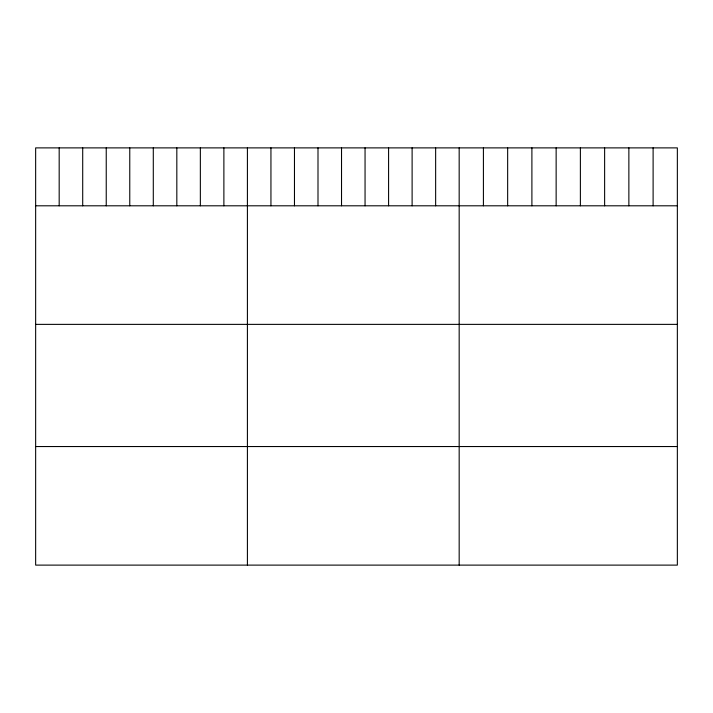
<?xml version="1.0" encoding="UTF-8"?>
<svg xmlns="http://www.w3.org/2000/svg" width="713" height="713" viewBox="0 0 713 713"><rect width="100%" height="100%" fill="white"/><g stroke="black" fill="none" stroke-linecap="round" stroke-linejoin="round"><path stroke-width="1.07" d="M677.35 205.799L677.35 565.115L35.65 565.115L35.65 147.885L677.35 147.885L677.35 205.799L35.65 205.799M35.65 324.37L677.35 324.37M35.65 446.543L677.35 446.543M653.108 147.885L653.108 205.799M628.866 147.885L628.866 205.799M604.624 147.885L604.624 205.799M580.382 147.885L580.382 205.799M556.14 147.885L556.14 205.799M531.898 147.885L531.898 205.799M507.656 147.885L507.656 205.799M483.414 147.885L483.414 205.799M459.172 147.885L459.172 565.115M435.643 147.885L435.643 205.799M412.114 147.885L412.114 205.799M388.585 147.885L388.585 205.799M365.056 147.885L365.056 205.799M341.527 147.885L341.527 205.799M317.998 147.885L317.998 205.799M294.469 147.885L294.469 205.799M270.94 147.885L270.94 205.799M247.411 147.885L247.411 565.115M223.882 147.885L223.882 205.799M200.353 147.885L200.353 205.799M176.824 147.885L176.824 205.799M153.295 147.885L153.295 205.799M129.766 147.885L129.766 205.799M106.237 147.885L106.237 205.799M82.708 147.885L82.708 205.799M59.179 147.885L59.179 205.799"/></g></svg>
